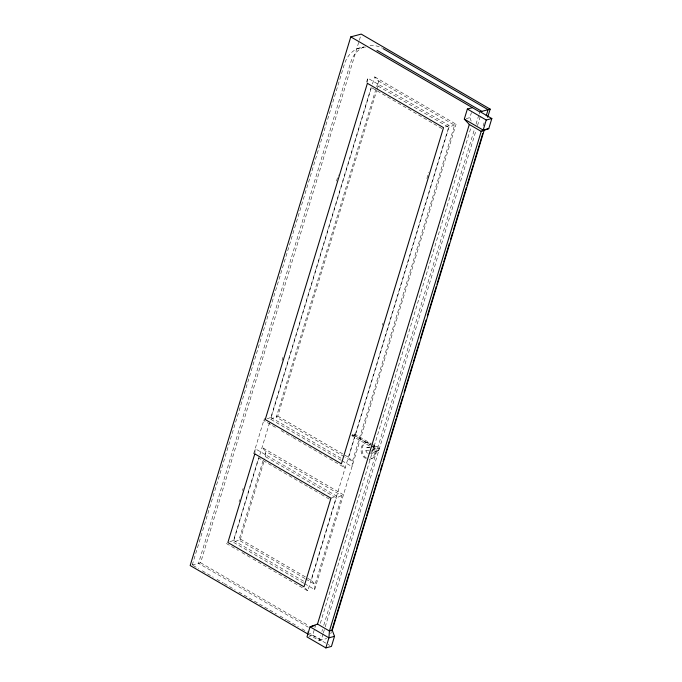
<?xml version="1.0" encoding="UTF-8"?>
<svg xmlns="http://www.w3.org/2000/svg" width="682" height="682" viewBox="0 0 682 682"><rect width="100%" height="100%" fill="white"/><g stroke="black" fill="none" stroke-linecap="round" stroke-linejoin="round"><path stroke-width="0.51" stroke-dasharray="3.41 2.56" d="M254.88 452.839L255.187 448.705L336.593 496.078L330.94 498.184M265.46 456.642L265.844 451.475L262.067 447.409L343.464 494.782L336.328 497.886L265.46 456.642L264.531 459.694M304.607 583.724L314.666 589.572L315.05 584.406L341.98 495.78L265.844 451.475L264.301 456.565M367.47 82.283L367.777 78.149L449.174 125.522L307.795 590.876L251.999 558.405M377.112 89.137L378.041 86.085L378.425 80.919L374.648 76.853L372.483 83.988M192.256 564.969L344.308 64.5A31.884 25.064 75.1 0 1 365.654 47.041M192.068 565.02L200.585 562.761L359.039 41.227M359.346 40.212L360.582 36.137M239.084 501.713L239.706 499.667M242.494 490.494L243.116 488.457M253.644 453.803L264.369 418.484M282.016 360.403L282.945 357.351M336.507 181.071L338.366 174.95M366.532 82.224L367.777 78.149M229.766 541.806L233.534 540.4L258.589 457.937L308.281 486.863M267.122 418.833L270.89 417.427L371.17 87.381M303.695 583.187L233.261 542.199L270.012 421.254M341.051 460.214L270.626 419.225L371.238 88.063M263.056 460.64L238.922 540.101L233.261 542.199M304.965 578.532L238.922 540.101L240.405 539.104L264.224 460.717M270.626 419.225L277.77 416.131L376.805 90.16M382.304 325.229L382.926 323.191M426.872 178.539L428.731 172.427M369.618 446.037L351.972 435.764L352.372 434.451L354.512 434.008L371.068 443.641M351.972 435.764L354.154 435.184L354.512 434.008M305.877 579.069L315.05 584.406L311.273 580.348L336.328 497.886M341.972 460.751L352.031 466.599L352.415 461.433L348.63 457.375L448.909 127.329L456.053 124.226L374.648 76.853M314.666 589.572L456.053 124.226M367.368 453.283L365.867 450.904L366.899 447.503L369.644 447.128M308.844 636.417L312.569 635.428L315.63 625.351M471.177 121.106L469.889 117.619L471.424 112.581M320.344 623.314L471.202 126.775M308.153 634.183L319.125 640.568L320.676 635.479M321.913 631.404L322.535 629.367M323.771 625.292L474.484 129.23M476.036 124.141L478.815 114.968M479.131 113.954L479.744 111.916M378.425 450.691L379.141 448.347L377.76 446.156L373.318 446.633L372.517 449.268L374.947 448.671L376.328 450.862L378.425 450.691L370.906 453.837L371.937 450.435L379.141 448.347M323.063 633.928L321.213 640.023L309.321 633.101M323.37 632.913L324.913 627.841M325.22 626.826L475.951 130.705M477.502 125.616L480.904 114.414M483.129 125.991L484.365 121.916M330.779 633.731L331.401 631.694M265.238 419.532L263.755 420.53L277.472 428.509M368.809 453.718L376.328 450.862M445.406 126.929L449.174 125.522M357.419 48.678L363.668 47.015A31.884 25.064 75.1 0 0 350.557 62.838L198.505 563.306L308.255 627.184M466.173 118.608L469.889 117.619M366.618 442.507L367.658 442.234M319.125 640.568L326.704 638.557M365.867 450.904L370.616 449.736M370.914 447.128L377.76 446.156M366.899 447.503L369.934 447.264M378.041 86.085L448.909 127.329M372.091 87.918L432.831 123.263M433.752 123.8L442.038 128.625M371.98 444.178L375.663 446.318M354.154 435.184L370.914 444.937M352.372 434.451L370.582 445.048M277.77 416.131L348.63 457.375M344.163 456.633L276.278 417.128L378.425 80.919L454.562 125.224L352.415 461.433L345.075 457.162M270.89 417.427L341.759 458.671M281.129 430.64L292.109 437.026M293.021 437.563L328.69 458.321M329.611 458.85L345.152 467.903L342.006 464.519M309.202 487.4L320.25 493.819M321.171 494.356L329.449 499.181M240.405 539.104L311.273 580.348M233.534 540.4L304.394 581.644M226.39 543.503L238.282 550.417M241.94 552.548L251.087 557.867M200.585 562.761L308.503 625.564M193.168 565.506L198.658 568.694M202.315 570.825L213.287 577.211M216.944 579.342L223.346 583.067M224.267 583.596L235.239 589.99M238.896 592.112L276.398 613.936M280.055 616.068L286.457 619.793M287.369 620.322L298.349 626.715M302.007 628.838L308.409 632.564M312.569 635.428L329.645 645.368M371.801 445.457L374.947 448.671M305.272 588.165L307.795 590.876M365.561 458.517A8.559 6.735 75.1 0 1 361.392 447.179A8.559 6.735 75.1 0 1 370.164 443.377M373.514 447.017A8.559 6.735 75.1 0 1 369.107 459.387L370.147 459.105A8.559 6.735 75.1 0 0 375.697 452.874A8.559 6.735 75.1 0 0 372.014 443.65M366.601 458.236A8.559 6.735 75.1 0 1 362.432 446.906A8.559 6.735 75.1 0 1 371.204 443.104M370.019 45.438A31.884 25.064 75.1 0 1 382.312 48.175"/><path stroke-width="1.02" d="M487.681 117.295L490.162 109.146L361.204 34.1L350.787 36.871L190.167 565.523L308.153 634.183M481.04 112.249L491.833 118.532L488.764 128.608L481.219 131.404L469.301 124.465L464.306 119.103L467.366 109.026L472.021 107.79M484.058 130.654L332.262 630.245L334.504 636.34L331.443 646.417L325.86 647.9L306.985 636.92L310.046 626.835L317.505 624.064L469.301 124.465M486.223 115.812L488.073 109.7L383.207 48.669M325.86 647.9L328.92 637.823L329.432 631.003L481.219 131.404L483.18 130.091L488.764 128.608M491.833 118.532L486.24 120.015L483.18 130.091L464.306 119.103M331.708 630.671L342.228 596.042M342.85 594.005L349.039 573.63M350.275 569.555L355.851 551.226M356.464 549.189L366.063 517.612M366.677 515.575L372.866 495.2M373.489 493.163L379.056 474.825M380.292 470.751L382.466 463.624M383.079 461.586L389.269 441.211M389.891 439.174L396.08 418.808M396.702 416.77L402.892 396.395M404.128 392.32L412.482 364.819M413.104 362.781L419.294 342.407M420.53 338.332L426.097 320.003M427.333 315.928L436.31 286.389M436.932 284.351L443.121 263.977M443.735 261.939L449.31 243.602M450.546 239.527L452.712 232.4M453.334 230.363L459.523 209.988M460.137 207.95L466.335 187.584M466.948 185.547L473.138 165.172M473.76 163.134L482.737 133.595M490.162 109.146L479.744 111.916L350.787 36.871M314.7 625.599L310.046 626.835L328.92 637.823L334.504 636.34M332.262 630.245L329.432 631.003L317.505 624.064M376.958 50.332L481.833 111.362M467.366 109.026L486.24 120.015M254.804 453.88L227.882 542.505L304.01 586.81L330.94 498.184L254.804 453.88M367.393 83.323L265.238 419.532L341.375 463.837L443.522 127.628L367.393 83.323"/></g></svg>
